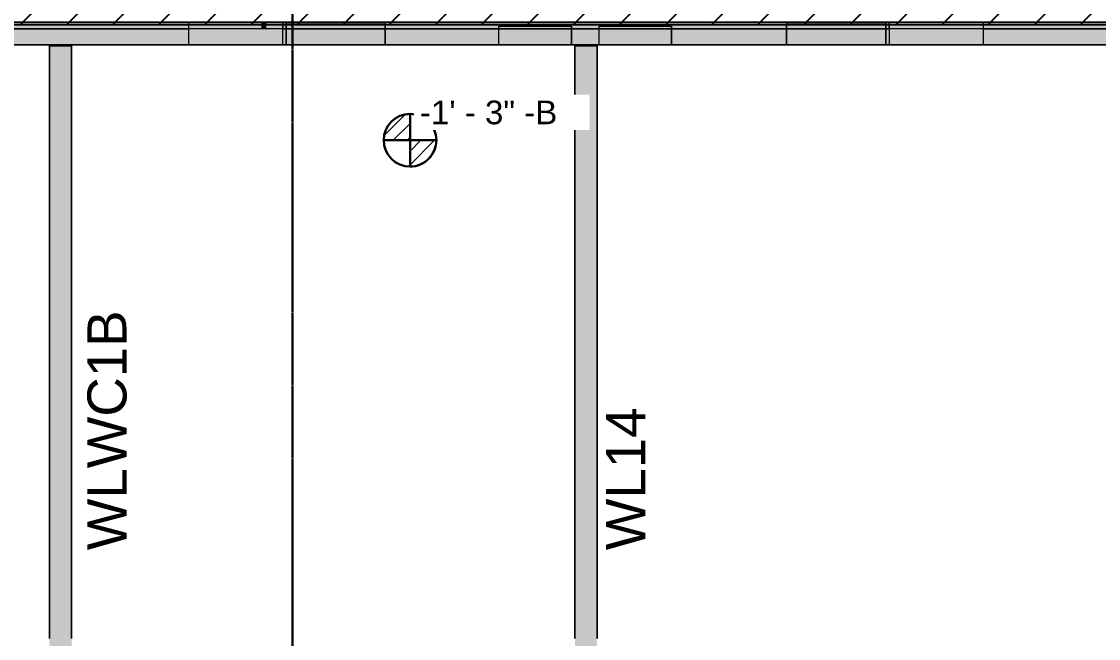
# Model space of a CAD drawing. Header units: inches. Extents: x -4126 to -1814, y 9773 to 12338.
# Drawn here: x -2931.3 to -2518.1, y 10586.1 to 10822.8 of the extents above; entities that cross this region are included whole.
import ezdxf

# ---------------------------------------------------------------- set-up
doc = ezdxf.new("R2010")
doc.units = ezdxf.units.IN
doc.header["$MEASUREMENT"] = 0
doc.linetypes.add('Grid Line 1_2_', pattern=[0.875, 0.5, -0.125, 0.125, -0.125])
for name, color, linetype, lineweight in [('A-WALL', 113, 'Continuous', 13), ('G-ANNO-DIMS', 111, 'Continuous', 9), ('I-WALL', 2, 'Continuous', 13), ('S-GRID', 1, 'Continuous', 9)]:
    doc.layers.add(name, color=color, linetype=linetype, lineweight=lineweight)
doc.layers.add('LOAD_HATCH', color=8, linetype='Continuous')
doc.layers.add('loads', color=1, linetype='Continuous')
doc.styles.add('Arial', font='Arial.ttf', dxfattribs={"height": 18})
doc.styles.add('Arial_2', font='arial.ttf', dxfattribs={"height": 9.070866})
pattern_1 = [(315, (28.981, 112.263), (0.027577164, 0.027577164), [])]

# ---------------------------------------------------------------- blocks, each defined once
blk = doc.blocks.new('CTR - 1st Phase - Shell_rvt-1-FRAMING PLAN - 1ST FLOOR')
at = {"layer": 'A-WALL', "lineweight": 5, "transparency": 33554585}
h = blk.add_hatch(color=13, dxfattribs=at)
h.paths.add_polyline_path([(-2096.82, 10813.86), (-2096.82, 10822.49), (-2138.72, 10822.49), (-2138.72, 10819.99), (-2099.32, 10819.99), (-2099.32, 10813.86)], flags=0)
h.paths.add_polyline_path([(-3396.64, 10819.99), (-3366.39, 10819.99), (-3366.39, 10822.49), (-3400.17, 10822.49), (-3400.17, 10819.99)], flags=0)
h.paths.add_polyline_path([(-3252.51, 10819.99), (-3245.12, 10819.99), (-3245.12, 10820.99), (-3217.25, 10820.99), (-3217.25, 10819.99), (-3175.34, 10819.99), (-3175.34, 10822.49), (-3252.51, 10822.49), (-3252.51, 10822.21)], flags=0)
h.paths.add_polyline_path([(-3290.54, 10819.99), (-3290.54, 10822.49), (-3290.91, 10822.49), (-3290.91, 10819.99)], flags=0)
h.paths.add_polyline_path([(-3330.26, 10819.99), (-3328.94, 10819.99), (-3328.94, 10822.49), (-3330.26, 10822.49), (-3330.26, 10822.36)], flags=0)
h.paths.add_polyline_path([(-2637.74, 10819.99), (-2637.74, 10822.49), (-2791.71, 10822.49), (-2791.71, 10819.99), (-2748.12, 10819.99), (-2748.12, 10820.99), (-2720.25, 10820.99), (-2720.25, 10819.99), (-2709.72, 10819.99), (-2709.72, 10820.99), (-2681.85, 10820.99), (-2681.85, 10819.99)], flags=0)
h.paths.add_polyline_path([(-2598.39, 10819.99), (-2598.39, 10822.49), (-2599.71, 10822.49), (-2599.71, 10819.99)], flags=0)
h.paths.add_polyline_path([(-2488.32, 10819.99), (-2445.74, 10819.99), (-2445.74, 10822.49), (-2488.32, 10822.49), (-2488.32, 10820.74)], flags=0)
h.paths.add_polyline_path([(-2562.26, 10819.99), (-2512.32, 10819.99), (-2512.32, 10822.49), (-2562.26, 10822.49), (-2562.26, 10820.88)], flags=0)
h.paths.add_polyline_path([(-2185.32, 10819.99), (-2185.32, 10822.49), (-2273.5, 10822.49), (-2273.5, 10819.99)], flags=0)
h.paths.add_polyline_path([(-2311.52, 10819.99), (-2311.52, 10822.49), (-2312.85, 10822.49), (-2312.85, 10819.99)], flags=0)
h.paths.add_polyline_path([(-2407.71, 10819.99), (-2407.34, 10819.99), (-2407.34, 10822.49), (-2407.71, 10822.49), (-2407.71, 10820.58)], flags=0)
h.paths.add_polyline_path([(-2369.31, 10819.99), (-2348.97, 10819.99), (-2348.97, 10822.49), (-2369.31, 10822.49), (-2369.31, 10820.51)], flags=0)
h.paths.add_polyline_path([(-2991.05, 10819.99), (-2983.34, 10819.99), (-2983.34, 10822.49), (-3061.46, 10822.49), (-3061.46, 10819.99), (-3018.92, 10819.99), (-3018.92, 10820.99), (-2991.05, 10820.99)], flags=0)
h.paths.add_polyline_path([(-2945.31, 10819.99), (-2867.19, 10819.99), (-2867.19, 10822.49), (-2945.31, 10822.49), (-2945.31, 10821.62)], flags=0)
h.paths.add_polyline_path([(-3136.94, 10819.99), (-3136.94, 10822.49), (-3137.31, 10822.49), (-3137.31, 10819.99)], flags=0)
h.paths.add_polyline_path([(-3098.91, 10819.99), (-3097.59, 10819.99), (-3097.59, 10822.49), (-3098.91, 10822.49), (-3098.91, 10821.91)], flags=0)
for points in [[(-2867.19, 10819.99), (-2839.32, 10819.99), (-2839.32, 10822.49), (-2867.19, 10822.49), (-2867.19, 10821.47)], [(-2838.54, 10819.99), (-2838.54, 10822.49), (-2839.32, 10822.49), (-2839.32, 10819.99)], [(-2837.32, 10819.99), (-2837.32, 10822.49), (-2838.54, 10822.49), (-2838.54, 10819.99)], [(-2831.06, 10819.99), (-2831.06, 10822.49), (-2837.32, 10822.49), (-2837.32, 10819.99)], [(-2829.74, 10813.86), (-2818.32, 10813.86), (-2818.32, 10822.49), (-2829.74, 10822.49), (-2829.74, 10813.9)], [(-2816.11, 10813.86), (-2816.11, 10822.49), (-2818.32, 10822.49), (-2818.32, 10813.86)], [(-2816.11, 10813.86), (-2815.32, 10813.86), (-2815.32, 10822.49), (-2816.11, 10822.49), (-2816.11, 10814.26)], [(-2815.32, 10813.86), (-2791.71, 10813.86), (-2791.71, 10822.49), (-2815.32, 10822.49), (-2815.32, 10814.28)], [(-2637.74, 10813.86), (-2599.71, 10813.86), (-2599.71, 10822.49), (-2637.74, 10822.49), (-2637.74, 10818.95)], [(-2598.39, 10819.99), (-2562.26, 10819.99), (-2562.26, 10822.49), (-2598.39, 10822.49), (-2598.39, 10820.95)], [(-2839.32, 10813.86), (-2839.32, 10819.99), (-2867.19, 10819.99), (-2867.19, 10813.86), (-2856.37, 10813.86)], [(-2837.32, 10813.86), (-2837.32, 10819.99), (-2839.32, 10819.99), (-2839.32, 10813.86), (-2838.54, 10813.86)], [(-2837.32, 10813.86), (-2831.06, 10813.86), (-2831.06, 10819.99), (-2837.32, 10819.99)], [(-2721.3, 10813.86), (-2720.25, 10813.86), (-2720.25, 10820.99), (-2748.12, 10820.99), (-2748.12, 10813.86)], [(-2709.72, 10813.86), (-2681.85, 10813.86), (-2681.85, 10820.99), (-2709.72, 10820.99), (-2709.72, 10817.06)], [(-2562.26, 10813.86), (-2562.26, 10819.99), (-2598.39, 10819.99), (-2598.39, 10813.86), (-2586.24, 10813.86)]]:
    blk.add_hatch(color=13, dxfattribs=at).paths.add_polyline_path(points, flags=0)
h = blk.add_hatch(color=13, dxfattribs=at)
h.paths.add_polyline_path([(-2831.06, 10819.99), (-2829.74, 10819.99), (-2829.74, 10822.49), (-2831.06, 10822.49), (-2831.06, 10821.4)], flags=0)
h.paths.add_polyline_path([(-2508.32, 10819.99), (-2490.32, 10819.99), (-2490.32, 10822.49), (-2508.32, 10822.49), (-2508.32, 10820.78)], flags=0)
h.paths.add_polyline_path([(-2183.32, 10819.99), (-2176.75, 10819.99), (-2176.75, 10822.49), (-2183.32, 10822.49), (-2183.32, 10820.15)], flags=0)
h = blk.add_hatch(color=13, dxfattribs=at)
h.paths.add_polyline_path([(-2105.45, 10813.86), (-2099.32, 10813.86), (-2099.32, 10819.99), (-2138.72, 10819.99), (-2138.72, 10813.86)], flags=0)
h.paths.add_polyline_path([(-2185.32, 10813.86), (-2185.32, 10819.99), (-2273.5, 10819.99), (-2273.5, 10813.86)], flags=0)
h.paths.add_polyline_path([(-2311.52, 10813.86), (-2311.52, 10819.99), (-2312.85, 10819.99), (-2312.85, 10813.86)], flags=0)
h.paths.add_polyline_path([(-2369.31, 10813.86), (-2348.97, 10813.86), (-2348.97, 10819.99), (-2369.31, 10819.99), (-2369.31, 10819.41)], flags=0)
h.paths.add_polyline_path([(-2512.32, 10813.86), (-2512.32, 10819.99), (-2562.26, 10819.99), (-2562.26, 10813.86), (-2517.37, 10813.86)], flags=0)
h.paths.add_polyline_path([(-2451.17, 10813.86), (-2445.74, 10813.86), (-2445.74, 10819.99), (-2488.32, 10819.99), (-2488.32, 10813.86)], flags=0)
h.paths.add_polyline_path([(-2407.34, 10813.86), (-2407.34, 10819.99), (-2407.71, 10819.99), (-2407.71, 10813.86)], flags=0)
h.paths.add_polyline_path([(-2710.47, 10813.86), (-2709.72, 10813.86), (-2709.72, 10819.99), (-2720.25, 10819.99), (-2720.25, 10813.86), (-2718.97, 10813.86)], flags=0)
h.paths.add_polyline_path([(-2598.39, 10813.86), (-2598.39, 10819.99), (-2599.71, 10819.95), (-2599.71, 10813.86)], flags=0)
h.paths.add_polyline_path([(-2637.74, 10813.86), (-2637.74, 10819.99), (-2681.85, 10819.99), (-2681.85, 10813.86)], flags=0)
h.paths.add_polyline_path([(-2748.12, 10813.86), (-2748.12, 10819.99), (-2791.71, 10819.99), (-2791.71, 10813.86)], flags=0)
h.paths.add_polyline_path([(-2991.05, 10813.86), (-2983.34, 10813.86), (-2983.34, 10819.99), (-2991.05, 10819.99), (-2991.05, 10816.08)], flags=0)
h.paths.add_polyline_path([(-2945.31, 10813.86), (-2867.19, 10813.86), (-2867.19, 10819.99), (-2945.31, 10819.99), (-2945.31, 10817.53)], flags=0)
h.paths.add_polyline_path([(-3328.94, 10813.86), (-3328.94, 10819.99), (-3330.26, 10819.99), (-3330.26, 10813.86)], flags=0)
h.paths.add_polyline_path([(-3137.31, 10813.86), (-3136.94, 10813.86), (-3136.94, 10819.99), (-3137.31, 10819.99), (-3137.31, 10814.91)], flags=0)
h.paths.add_polyline_path([(-3396.64, 10813.86), (-3366.39, 10813.86), (-3366.39, 10819.99), (-3400.17, 10819.99), (-3400.17, 10813.86)], flags=0)
h.paths.add_polyline_path([(-3290.91, 10813.86), (-3290.54, 10813.86), (-3290.54, 10819.99), (-3290.91, 10819.99), (-3290.91, 10818.95)], flags=0)
h.paths.add_polyline_path([(-3252.51, 10813.86), (-3245.12, 10813.86), (-3245.12, 10819.99), (-3252.51, 10819.99), (-3252.51, 10817.94)], flags=0)
h.paths.add_polyline_path([(-3217.25, 10813.86), (-3175.34, 10813.86), (-3175.34, 10819.99), (-3217.25, 10819.99), (-3217.25, 10817.01)], flags=0)
h.paths.add_polyline_path([(-3061.46, 10813.86), (-3018.92, 10813.86), (-3018.92, 10819.99), (-3061.46, 10819.99)], flags=0)
h.paths.add_polyline_path([(-3097.59, 10813.86), (-3097.59, 10819.99), (-3098.91, 10819.99), (-3098.91, 10813.86)], flags=0)
h = blk.add_hatch(color=13, dxfattribs=at)
h.paths.add_polyline_path([(-2183.32, 10813.86), (-2176.75, 10813.86), (-2176.75, 10819.99), (-2183.32, 10819.99), (-2183.32, 10816.16)], flags=0)
h.paths.add_polyline_path([(-2490.32, 10813.86), (-2490.32, 10819.99), (-2508.32, 10819.99), (-2508.32, 10813.86)], flags=0)
h.paths.add_polyline_path([(-2829.74, 10813.86), (-2829.74, 10819.99), (-2831.06, 10819.99), (-2831.06, 10813.86)], flags=0)
at = {"layer": 'A-WALL', "color": 9}
for p, q in [((-2839.32, 10822.49), (-3142.32, 10822.49)), ((-2837.32, 10822.49), (-2839.32, 10822.49)), ((-2818.32, 10822.49), (-2837.32, 10822.49)), ((-2815.32, 10822.49), (-2818.32, 10822.49)), ((-2512.32, 10822.49), (-2815.32, 10822.49)), ((-2839.32, 10819.99), (-3142.32, 10819.99)), ((-3061.46, 10819.99), (-2867.19, 10819.99)), ((-2839.32, 10819.99), (-2867.19, 10819.99)), ((-2867.19, 10819.99), (-2867.19, 10813.86)), ((-2837.32, 10819.99), (-2839.32, 10819.99)), ((-2838.54, 10819.99), (-2839.32, 10819.99)), ((-2837.32, 10819.99), (-2838.54, 10819.99)), ((-2818.32, 10819.99), (-2837.32, 10819.99)), ((-2831.06, 10819.99), (-2837.32, 10819.99)), ((-2831.06, 10819.99), (-2818.32, 10819.99)), ((-2831.06, 10813.86), (-2831.06, 10819.99)), ((-2815.32, 10819.99), (-2818.32, 10819.99)), ((-2818.32, 10819.99), (-2816.11, 10819.99)), ((-2816.11, 10819.99), (-2815.32, 10819.99)), ((-2512.32, 10819.99), (-2815.32, 10819.99)), ((-2815.32, 10819.99), (-2598.39, 10819.99)), ((-2598.39, 10819.99), (-2598.39, 10813.86)), ((-2562.26, 10819.99), (-2598.39, 10819.99)), ((-2562.26, 10819.99), (-2512.32, 10819.99)), ((-2562.26, 10813.86), (-2562.26, 10819.99)), ((-3061.46, 10813.86), (-2867.19, 10813.86)), ((-2867.19, 10813.86), (-2839.32, 10813.86)), ((-2839.32, 10813.86), (-2837.32, 10813.86)), ((-2837.32, 10813.86), (-2831.06, 10813.86)), ((-2831.06, 10813.86), (-2818.32, 10813.86)), ((-2818.32, 10813.86), (-2815.32, 10813.86)), ((-2815.32, 10813.86), (-2598.39, 10813.86)), ((-2598.39, 10813.86), (-2562.26, 10813.86)), ((-2562.26, 10813.86), (-2512.32, 10813.86))]:
    blk.add_line(p, q, dxfattribs=at)
at = {"layer": 'A-WALL', "color": 33}
for p, q in [((-2945.31, 10822.49), (-2867.19, 10822.49)), ((-2839.32, 10822.49), (-2867.19, 10822.49)), ((-2867.19, 10822.49), (-2839.32, 10822.49)), ((-2867.19, 10822.49), (-2867.19, 10819.99)), ((-2867.19, 10822.49), (-2867.19, 10813.86)), ((-2839.32, 10822.49), (-2838.54, 10822.49)), ((-2837.32, 10822.49), (-2838.54, 10822.49)), ((-2838.54, 10822.49), (-2837.32, 10822.49)), ((-2831.06, 10822.49), (-2837.32, 10822.49)), ((-2837.32, 10822.49), (-2831.06, 10822.49)), ((-2831.06, 10822.49), (-2829.74, 10822.49)), ((-2831.06, 10813.86), (-2831.06, 10822.49)), ((-2831.06, 10822.49), (-2831.06, 10819.99)), ((-2818.32, 10822.49), (-2829.74, 10822.49)), ((-2829.74, 10822.49), (-2818.32, 10822.49)), ((-2829.74, 10822.49), (-2829.74, 10813.9)), ((-2829.74, 10821.74), (-2829.74, 10822.49)), ((-2829.74, 10821.74), (-2818.32, 10821.74)), ((-2818.32, 10821.74), (-2829.74, 10821.74)), ((-2829.74, 10813.9), (-2829.74, 10821.74)), ((-2816.11, 10822.49), (-2818.32, 10822.49)), ((-2818.32, 10822.49), (-2816.11, 10822.49)), ((-2818.32, 10821.74), (-2816.11, 10821.74)), ((-2816.11, 10821.74), (-2818.32, 10821.74)), ((-2816.11, 10822.49), (-2815.32, 10822.49)), ((-2791.71, 10822.49), (-2815.32, 10822.49)), ((-2815.32, 10822.49), (-2791.71, 10822.49)), ((-2815.32, 10821.74), (-2791.71, 10821.74)), ((-2791.71, 10821.74), (-2815.32, 10821.74)), ((-2791.71, 10822.49), (-2637.74, 10822.49)), ((-2791.71, 10821.74), (-2791.71, 10822.49)), ((-2791.71, 10813.86), (-2791.71, 10822.49)), ((-2791.71, 10821.74), (-2791.71, 10813.86)), ((-2599.71, 10822.49), (-2637.74, 10822.49)), ((-2637.74, 10822.49), (-2599.71, 10822.49)), ((-2637.74, 10822.49), (-2637.74, 10821.74)), ((-2637.74, 10822.49), (-2637.74, 10813.86)), ((-2637.74, 10821.74), (-2599.71, 10821.74)), ((-2599.71, 10821.74), (-2637.74, 10821.74)), ((-2637.74, 10813.86), (-2637.74, 10821.74)), ((-2599.71, 10822.49), (-2598.39, 10822.49)), ((-2599.71, 10819.99), (-2599.71, 10822.49)), ((-2599.71, 10822.49), (-2599.71, 10821.74)), ((-2599.71, 10821.74), (-2599.71, 10819.99)), ((-2598.39, 10822.49), (-2562.26, 10822.49)), ((-2562.26, 10822.49), (-2598.39, 10822.49)), ((-2598.39, 10822.49), (-2598.39, 10813.86)), ((-2598.39, 10819.99), (-2598.39, 10822.49)), ((-2562.26, 10822.49), (-2512.32, 10822.49)), ((-2562.26, 10819.99), (-2562.26, 10822.49)), ((-2562.26, 10813.86), (-2562.26, 10822.49)), ((-2720.25, 10820.99), (-2748.12, 10820.99)), ((-2748.12, 10820.99), (-2720.25, 10820.99)), ((-2748.12, 10813.86), (-2748.12, 10820.99)), ((-2748.12, 10813.86), (-2748.12, 10820.99)), ((-2720.25, 10820.99), (-2720.25, 10813.86)), ((-2720.25, 10813.86), (-2720.25, 10820.99)), ((-2681.85, 10820.99), (-2709.72, 10820.99)), ((-2709.72, 10820.99), (-2681.85, 10820.99)), ((-2709.72, 10813.86), (-2709.72, 10820.99)), ((-2709.72, 10813.86), (-2709.72, 10820.99)), ((-2681.85, 10820.99), (-2681.85, 10813.86)), ((-2681.85, 10813.86), (-2681.85, 10820.99)), ((-2599.71, 10813.86), (-2599.71, 10819.95)), ((-2599.71, 10819.95), (-2599.71, 10813.86)), ((-2839.32, 10813.86), (-2945.31, 10813.86)), ((-2837.32, 10813.86), (-2839.32, 10813.86)), ((-2829.74, 10813.86), (-2837.32, 10813.86)), ((-2829.74, 10813.86), (-2818.32, 10813.86)), ((-2818.32, 10813.86), (-2829.74, 10813.86)), ((-2818.32, 10813.86), (-2816.11, 10813.86)), ((-2816.11, 10813.86), (-2818.32, 10813.86)), ((-2815.32, 10813.86), (-2816.11, 10813.86)), ((-2815.32, 10813.86), (-2791.71, 10813.86)), ((-2791.71, 10813.86), (-2815.32, 10813.86)), ((-2748.12, 10813.86), (-2791.71, 10813.86)), ((-2720.25, 10813.86), (-2748.12, 10813.86)), ((-2748.12, 10813.86), (-2720.25, 10813.86)), ((-2709.72, 10813.86), (-2720.25, 10813.86)), ((-2681.85, 10813.86), (-2709.72, 10813.86)), ((-2709.72, 10813.86), (-2681.85, 10813.86)), ((-2637.74, 10813.86), (-2681.85, 10813.86)), ((-2637.74, 10813.86), (-2599.71, 10813.86)), ((-2599.71, 10813.86), (-2637.74, 10813.86)), ((-2512.32, 10813.86), (-2599.71, 10813.86))]:
    blk.add_line(p, q, dxfattribs=at)
at = {"layer": 'A-WALL', "color": 23}
for p, q in [((-2867.19, 10822.49), (-2839.32, 10822.49)), ((-2838.54, 10822.49), (-2837.32, 10822.49)), ((-2837.32, 10822.49), (-2831.06, 10822.49)), ((-2829.74, 10822.49), (-2818.32, 10822.49)), ((-2818.32, 10822.49), (-2816.11, 10822.49)), ((-2815.32, 10822.49), (-2791.71, 10822.49)), ((-2637.74, 10822.49), (-2599.71, 10822.49)), ((-2598.39, 10822.49), (-2562.26, 10822.49)), ((-2818.32, 10813.86), (-2829.74, 10813.86)), ((-2816.11, 10813.86), (-2818.32, 10813.86)), ((-2791.71, 10813.86), (-2815.32, 10813.86)), ((-2720.25, 10813.86), (-2748.12, 10813.86)), ((-2681.85, 10813.86), (-2709.72, 10813.86)), ((-2599.71, 10813.86), (-2637.74, 10813.86))]:
    blk.add_line(p, q, dxfattribs=at)
at = {"layer": 'A-WALL', "color": 253}
for p, q in [((-2838.54, 10822.49), (-2839.32, 10822.49)), ((-2839.32, 10822.49), (-2838.54, 10822.49)), ((-2815.32, 10822.49), (-2816.11, 10822.49)), ((-2816.11, 10822.49), (-2815.32, 10822.49)), ((-2816.11, 10821.74), (-2815.32, 10821.74)), ((-2815.32, 10821.74), (-2816.11, 10821.74)), ((-2816.11, 10813.86), (-2815.32, 10813.86)), ((-2815.32, 10813.86), (-2816.11, 10813.86))]:
    blk.add_line(p, q, dxfattribs=at)
blk = doc.blocks.new('CTR - 1st Phase - Common Walls_rvt-1-FRAMING PLAN - 1ST FLOOR')
at = {"layer": 'I-WALL', "lineweight": 5, "transparency": 33554585}
h = blk.add_hatch(color=8, dxfattribs=at)
h.paths.add_polyline_path([(-2912.07, 10450.41), (-2912.07, 10489.14), (-2920.57, 10489.14), (-2920.57, 10450.41)], flags=0)
h.paths.add_polyline_path([(-2920.57, 10489.53), (-2912.07, 10489.53), (-2912.07, 10489.96), (-2920.57, 10489.96)], flags=0)
h.paths.add_polyline_path([(-2912.07, 10490.8), (-2912.07, 10491.23), (-2920.57, 10491.23), (-2920.57, 10490.8), (-2919.79, 10490.8)], flags=0)
h.paths.add_polyline_path([(-2919.77, 10491.62), (-2912.07, 10491.62), (-2912.07, 10537.02), (-2920.57, 10537.02), (-2920.57, 10491.62)], flags=0)
h.paths.add_polyline_path([(-2912.07, 10537.41), (-2912.07, 10537.84), (-2920.57, 10537.84), (-2920.57, 10537.41), (-2918.68, 10537.41)], flags=0)
h.paths.add_polyline_path([(-2918.65, 10538.68), (-2912.07, 10538.68), (-2912.07, 10539.11), (-2920.57, 10539.11), (-2920.57, 10538.68)], flags=0)
h.paths.add_polyline_path([(-2912.07, 10539.5), (-2912.07, 10584.9), (-2920.57, 10584.9), (-2920.57, 10539.5), (-2918.63, 10539.5)], flags=0)
h.paths.add_polyline_path([(-2917.53, 10585.3), (-2912.07, 10585.3), (-2912.07, 10585.73), (-2920.57, 10585.73), (-2920.57, 10585.3)], flags=0)
h.paths.add_polyline_path([(-2912.07, 10586.56), (-2912.07, 10586.99), (-2920.57, 10586.99), (-2920.57, 10586.56), (-2917.5, 10586.56)], flags=0)
h.paths.add_polyline_path([(-2912.07, 10587.38), (-2912.07, 10632.78), (-2920.57, 10632.78), (-2920.57, 10587.38), (-2917.48, 10587.38)], flags=0)
h.paths.add_polyline_path([(-2920.57, 10633.18), (-2912.07, 10633.18), (-2912.07, 10633.61), (-2920.57, 10633.61)], flags=0)
h.paths.add_polyline_path([(-2920.57, 10634.44), (-2912.07, 10634.44), (-2912.07, 10634.87), (-2920.57, 10634.87)], flags=0)
h.paths.add_polyline_path([(-2920.57, 10635.26), (-2912.07, 10635.26), (-2912.07, 10680.67), (-2920.57, 10680.67)], flags=0)
h.paths.add_polyline_path([(-2912.07, 10681.06), (-2912.07, 10681.49), (-2920.57, 10681.49), (-2920.57, 10681.06), (-2915.24, 10681.06)], flags=0)
h.paths.add_polyline_path([(-2912.07, 10682.32), (-2912.07, 10682.75), (-2920.57, 10682.75), (-2920.57, 10682.32), (-2915.21, 10682.32)], flags=0)
h.paths.add_polyline_path([(-2912.07, 10683.15), (-2912.07, 10728.55), (-2920.57, 10728.55), (-2920.57, 10683.15), (-2915.19, 10683.15)], flags=0)
h.paths.add_polyline_path([(-2920.57, 10728.94), (-2912.07, 10728.94), (-2912.07, 10729.37), (-2920.57, 10729.37)], flags=0)
h.paths.add_polyline_path([(-2914.07, 10730.2), (-2912.07, 10730.2), (-2912.07, 10730.63), (-2920.57, 10730.63), (-2920.57, 10730.2)], flags=0)
h.paths.add_polyline_path([(-2912.07, 10731.03), (-2912.07, 10776.43), (-2920.57, 10776.43), (-2920.57, 10731.03), (-2914.05, 10731.03)], flags=0)
h.paths.add_polyline_path([(-2912.95, 10776.82), (-2912.07, 10776.82), (-2912.07, 10777.25), (-2920.57, 10777.25), (-2920.57, 10776.82)], flags=0)
h.paths.add_polyline_path([(-2920.57, 10778.09), (-2912.07, 10778.09), (-2912.07, 10778.52), (-2920.57, 10778.52)], flags=0)
h.paths.add_polyline_path([(-2912.9, 10778.91), (-2912.07, 10778.91), (-2912.07, 10813.49), (-2920.57, 10813.49), (-2920.57, 10778.91)], flags=0)
h = blk.add_hatch(color=8, dxfattribs=at)
h.paths.add_polyline_path([(-2710.72, 10476.16), (-2710.47, 10476.16), (-2710.47, 10489.14), (-2718.97, 10489.14), (-2718.97, 10476.16), (-2718.72, 10476.16)], flags=0)
h.paths.add_polyline_path([(-2710.72, 10489.53), (-2710.47, 10489.53), (-2710.47, 10489.96), (-2718.97, 10489.96), (-2718.97, 10489.53), (-2718.72, 10489.53)], flags=0)
h.paths.add_polyline_path([(-2718.97, 10490.8), (-2710.47, 10490.8), (-2710.47, 10491.23), (-2718.97, 10491.23)], flags=0)
h.paths.add_polyline_path([(-2710.47, 10491.62), (-2710.47, 10537.02), (-2718.97, 10537.02), (-2718.97, 10491.62)], flags=0)
h.paths.add_polyline_path([(-2718.97, 10537.41), (-2710.47, 10537.41), (-2710.47, 10537.84), (-2718.97, 10537.84)], flags=0)
h.paths.add_polyline_path([(-2710.47, 10538.68), (-2710.47, 10539.11), (-2718.97, 10539.11), (-2718.97, 10538.68)], flags=0)
h.paths.add_polyline_path([(-2718.97, 10539.5), (-2710.47, 10539.5), (-2710.47, 10584.9), (-2718.97, 10584.9), (-2718.97, 10567.32)], flags=0)
h.paths.add_polyline_path([(-2710.47, 10585.3), (-2710.47, 10585.73), (-2718.97, 10585.73), (-2718.97, 10585.3)], flags=0)
h.paths.add_polyline_path([(-2718.97, 10586.56), (-2710.47, 10586.56), (-2710.47, 10586.99), (-2718.97, 10586.99)], flags=0)
h.paths.add_polyline_path([(-2710.47, 10587.38), (-2710.47, 10632.78), (-2718.97, 10632.78), (-2718.97, 10587.38)], flags=0)
h.paths.add_polyline_path([(-2710.47, 10633.18), (-2710.47, 10633.61), (-2718.97, 10633.61), (-2718.97, 10633.18)], flags=0)
h.paths.add_polyline_path([(-2718.97, 10634.44), (-2710.47, 10634.44), (-2710.47, 10634.87), (-2718.97, 10634.87)], flags=0)
h.paths.add_polyline_path([(-2710.47, 10635.26), (-2710.47, 10680.67), (-2718.97, 10680.67), (-2718.97, 10635.26)], flags=0)
h.paths.add_polyline_path([(-2718.97, 10681.06), (-2710.47, 10681.06), (-2710.47, 10681.49), (-2718.97, 10681.49)], flags=0)
h.paths.add_polyline_path([(-2710.47, 10682.32), (-2710.47, 10682.75), (-2718.97, 10682.75), (-2718.97, 10682.32)], flags=0)
h.paths.add_polyline_path([(-2718.97, 10683.15), (-2710.47, 10683.15), (-2710.47, 10728.55), (-2718.97, 10728.55)], flags=0)
h.paths.add_polyline_path([(-2710.47, 10728.94), (-2710.47, 10729.37), (-2718.97, 10729.37), (-2718.97, 10728.94)], flags=0)
h.paths.add_polyline_path([(-2718.97, 10730.2), (-2710.47, 10730.2), (-2710.47, 10730.63), (-2718.97, 10730.63)], flags=0)
h.paths.add_polyline_path([(-2710.47, 10731.03), (-2710.47, 10776.43), (-2718.97, 10776.43), (-2718.97, 10731.03)], flags=0)
h.paths.add_polyline_path([(-2718.97, 10776.82), (-2710.47, 10776.82), (-2710.47, 10777.25), (-2718.97, 10777.25)], flags=0)
h.paths.add_polyline_path([(-2710.47, 10778.09), (-2710.47, 10778.52), (-2718.97, 10778.52), (-2718.97, 10778.09)], flags=0)
h.paths.add_polyline_path([(-2710.47, 10778.91), (-2710.47, 10813.49), (-2718.97, 10813.49), (-2718.97, 10778.91)], flags=0)
h = blk.add_hatch(color=8, dxfattribs=at)
h.paths.add_polyline_path([(-2912.07, 10489.14), (-2912.07, 10489.53), (-2920.57, 10489.53), (-2920.57, 10489.14), (-2919.83, 10489.14)], flags=0)
h.paths.add_polyline_path([(-2912.07, 10491.23), (-2912.07, 10491.62), (-2920.57, 10491.62), (-2920.57, 10491.23), (-2919.78, 10491.23)], flags=0)
h.paths.add_polyline_path([(-2920.57, 10537.02), (-2912.07, 10537.02), (-2912.07, 10537.41), (-2920.57, 10537.41)], flags=0)
h.paths.add_polyline_path([(-2920.57, 10539.11), (-2912.07, 10539.11), (-2912.07, 10539.5), (-2920.57, 10539.5)], flags=0)
h.paths.add_polyline_path([(-2917.54, 10584.9), (-2912.07, 10584.9), (-2912.07, 10585.3), (-2920.57, 10585.3), (-2920.57, 10584.9)], flags=0)
h.paths.add_polyline_path([(-2917.49, 10586.99), (-2912.07, 10586.99), (-2912.07, 10587.38), (-2920.57, 10587.38), (-2920.57, 10586.99)], flags=0)
h.paths.add_polyline_path([(-2912.07, 10632.78), (-2912.07, 10633.18), (-2920.57, 10633.18), (-2920.57, 10632.78), (-2916.4, 10632.78)], flags=0)
h.paths.add_polyline_path([(-2912.07, 10634.87), (-2912.07, 10635.26), (-2920.57, 10635.26), (-2920.57, 10634.87), (-2916.35, 10634.87)], flags=0)
h.paths.add_polyline_path([(-2912.07, 10680.67), (-2912.07, 10681.06), (-2920.57, 10681.06), (-2920.57, 10680.67), (-2915.25, 10680.67)], flags=0)
h.paths.add_polyline_path([(-2912.07, 10682.75), (-2912.07, 10683.15), (-2920.57, 10683.15), (-2920.57, 10682.75), (-2915.2, 10682.75)], flags=0)
h.paths.add_polyline_path([(-2912.07, 10728.55), (-2912.07, 10728.94), (-2920.57, 10728.94), (-2920.57, 10728.55), (-2914.11, 10728.55)], flags=0)
h.paths.add_polyline_path([(-2914.06, 10730.63), (-2912.07, 10730.63), (-2912.07, 10731.03), (-2920.57, 10731.03), (-2920.57, 10730.63)], flags=0)
h.paths.add_polyline_path([(-2912.96, 10776.43), (-2912.07, 10776.43), (-2912.07, 10776.82), (-2920.57, 10776.82), (-2920.57, 10776.43)], flags=0)
h.paths.add_polyline_path([(-2920.57, 10778.52), (-2912.07, 10778.52), (-2912.07, 10778.91), (-2920.57, 10778.91)], flags=0)
h = blk.add_hatch(color=8, dxfattribs=at)
h.paths.add_polyline_path([(-2912.07, 10489.96), (-2912.07, 10490.8), (-2920.57, 10490.8), (-2920.57, 10489.96), (-2919.81, 10489.96)], flags=0)
h.paths.add_polyline_path([(-2912.07, 10537.84), (-2912.07, 10538.68), (-2920.57, 10538.68), (-2920.57, 10537.84), (-2918.67, 10537.84)], flags=0)
h.paths.add_polyline_path([(-2920.57, 10585.73), (-2912.07, 10585.73), (-2912.07, 10586.56), (-2920.57, 10586.56), (-2920.57, 10586.1)], flags=0)
h.paths.add_polyline_path([(-2916.38, 10633.61), (-2912.07, 10633.61), (-2912.07, 10634.44), (-2920.57, 10634.44), (-2920.57, 10633.61)], flags=0)
h.paths.add_polyline_path([(-2920.57, 10681.49), (-2912.07, 10681.49), (-2912.07, 10682.32), (-2920.57, 10682.32), (-2920.57, 10681.87)], flags=0)
h.paths.add_polyline_path([(-2914.09, 10729.37), (-2912.07, 10729.37), (-2912.07, 10730.2), (-2920.57, 10730.2), (-2920.57, 10729.37)], flags=0)
h.paths.add_polyline_path([(-2920.57, 10777.25), (-2912.07, 10777.25), (-2912.07, 10778.09), (-2920.57, 10778.09), (-2920.57, 10777.63)], flags=0)
h = blk.add_hatch(color=8, dxfattribs=at)
h.paths.add_polyline_path([(-2710.72, 10489.14), (-2710.47, 10489.14), (-2710.47, 10489.53), (-2718.97, 10489.53), (-2718.97, 10489.14), (-2718.72, 10489.14)], flags=0)
h.paths.add_polyline_path([(-2710.47, 10491.23), (-2710.47, 10491.62), (-2718.97, 10491.62), (-2718.97, 10491.23)], flags=0)
h.paths.add_polyline_path([(-2718.97, 10537.02), (-2710.47, 10537.02), (-2710.47, 10537.41), (-2718.97, 10537.41)], flags=0)
h.paths.add_polyline_path([(-2718.97, 10539.11), (-2710.47, 10539.11), (-2710.47, 10539.5), (-2718.97, 10539.5)], flags=0)
h.paths.add_polyline_path([(-2710.47, 10584.9), (-2710.47, 10585.3), (-2718.97, 10585.3), (-2718.97, 10584.9)], flags=0)
h.paths.add_polyline_path([(-2718.97, 10586.99), (-2710.47, 10586.99), (-2710.47, 10587.38), (-2718.97, 10587.38)], flags=0)
h.paths.add_polyline_path([(-2710.47, 10632.78), (-2710.47, 10633.18), (-2718.97, 10633.18), (-2718.97, 10632.78)], flags=0)
h.paths.add_polyline_path([(-2718.97, 10634.87), (-2710.47, 10634.87), (-2710.47, 10635.26), (-2718.97, 10635.26)], flags=0)
h.paths.add_polyline_path([(-2718.97, 10680.67), (-2710.47, 10680.67), (-2710.47, 10681.06), (-2718.97, 10681.06)], flags=0)
h.paths.add_polyline_path([(-2710.47, 10682.75), (-2710.47, 10683.15), (-2718.97, 10683.15), (-2718.97, 10682.75)], flags=0)
h.paths.add_polyline_path([(-2718.97, 10728.55), (-2710.47, 10728.55), (-2710.47, 10728.94), (-2718.97, 10728.94)], flags=0)
h.paths.add_polyline_path([(-2710.47, 10730.63), (-2710.47, 10731.03), (-2718.97, 10731.03), (-2718.97, 10730.63)], flags=0)
h.paths.add_polyline_path([(-2710.47, 10776.43), (-2710.47, 10776.82), (-2718.97, 10776.82), (-2718.97, 10776.43)], flags=0)
h.paths.add_polyline_path([(-2710.47, 10778.52), (-2710.47, 10778.91), (-2718.97, 10778.91), (-2718.97, 10778.52)], flags=0)
h = blk.add_hatch(color=8, dxfattribs=at)
h.paths.add_polyline_path([(-2718.97, 10489.96), (-2710.47, 10489.96), (-2710.47, 10490.8), (-2718.97, 10490.8), (-2718.97, 10490.34)], flags=0)
h.paths.add_polyline_path([(-2710.47, 10537.84), (-2710.47, 10538.68), (-2718.97, 10538.68), (-2718.97, 10537.84)], flags=0)
h.paths.add_polyline_path([(-2718.97, 10585.73), (-2710.47, 10585.73), (-2710.47, 10586.56), (-2718.97, 10586.56), (-2718.97, 10586.1)], flags=0)
h.paths.add_polyline_path([(-2710.47, 10633.61), (-2710.47, 10634.44), (-2718.97, 10634.44), (-2718.97, 10633.61)], flags=0)
h.paths.add_polyline_path([(-2718.97, 10681.49), (-2710.47, 10681.49), (-2710.47, 10682.32), (-2718.97, 10682.32), (-2718.97, 10681.87)], flags=0)
h.paths.add_polyline_path([(-2710.47, 10729.37), (-2710.47, 10730.2), (-2718.97, 10730.2), (-2718.97, 10729.37)], flags=0)
h.paths.add_polyline_path([(-2718.97, 10777.25), (-2710.47, 10777.25), (-2710.47, 10778.09), (-2718.97, 10778.09), (-2718.97, 10777.63)], flags=0)
at = {"layer": 'I-WALL', "color": 253}
for p, q in [((-2920.57, 10778.91), (-2920.57, 10813.49)), ((-2920.57, 10813.49), (-2912.07, 10813.49)), ((-2912.07, 10813.49), (-2912.07, 10778.91)), ((-2718.97, 10778.91), (-2718.97, 10813.49)), ((-2718.97, 10813.49), (-2710.47, 10813.49)), ((-2710.47, 10813.49), (-2710.47, 10778.91)), ((-2920.57, 10778.52), (-2920.57, 10778.91)), ((-2920.57, 10778.09), (-2920.57, 10778.52)), ((-2920.57, 10777.71), (-2920.57, 10778.09)), ((-2920.57, 10777.25), (-2920.57, 10777.63)), ((-2920.57, 10776.82), (-2920.57, 10777.25)), ((-2920.57, 10776.43), (-2920.57, 10776.82)), ((-2920.57, 10731.03), (-2920.57, 10776.43)), ((-2912.07, 10778.91), (-2912.07, 10778.52)), ((-2912.07, 10778.52), (-2912.07, 10778.09)), ((-2912.07, 10778.09), (-2912.07, 10777.71)), ((-2912.07, 10777.63), (-2912.07, 10777.25)), ((-2912.07, 10777.25), (-2912.07, 10776.82)), ((-2912.07, 10776.82), (-2912.07, 10776.43)), ((-2912.07, 10776.43), (-2912.07, 10731.03)), ((-2718.97, 10778.52), (-2718.97, 10778.91)), ((-2718.97, 10778.09), (-2718.97, 10778.52)), ((-2718.97, 10777.71), (-2718.97, 10778.09)), ((-2718.97, 10777.25), (-2718.97, 10777.63)), ((-2718.97, 10776.82), (-2718.97, 10777.25)), ((-2718.97, 10776.43), (-2718.97, 10776.82)), ((-2718.97, 10731.03), (-2718.97, 10776.43)), ((-2710.47, 10778.91), (-2710.47, 10778.52)), ((-2710.47, 10778.52), (-2710.47, 10778.09)), ((-2710.47, 10778.09), (-2710.47, 10777.71)), ((-2710.47, 10777.63), (-2710.47, 10777.25)), ((-2710.47, 10777.25), (-2710.47, 10776.82)), ((-2710.47, 10776.82), (-2710.47, 10776.43)), ((-2710.47, 10776.43), (-2710.47, 10731.03)), ((-2920.57, 10730.63), (-2920.57, 10731.03)), ((-2920.57, 10730.2), (-2920.57, 10730.63)), ((-2920.57, 10729.83), (-2920.57, 10730.2)), ((-2912.07, 10731.03), (-2912.07, 10730.63)), ((-2912.07, 10730.63), (-2912.07, 10730.2)), ((-2912.07, 10730.2), (-2912.07, 10729.83)), ((-2718.97, 10730.63), (-2718.97, 10731.03)), ((-2718.97, 10730.2), (-2718.97, 10730.63)), ((-2718.97, 10729.83), (-2718.97, 10730.2)), ((-2710.47, 10731.03), (-2710.47, 10730.63)), ((-2710.47, 10730.63), (-2710.47, 10730.2)), ((-2710.47, 10730.2), (-2710.47, 10729.83)), ((-2920.57, 10729.37), (-2920.57, 10729.75)), ((-2920.57, 10728.94), (-2920.57, 10729.37)), ((-2920.57, 10728.55), (-2920.57, 10728.94)), ((-2920.57, 10683.15), (-2920.57, 10728.55)), ((-2912.07, 10729.75), (-2912.07, 10729.37)), ((-2912.07, 10729.37), (-2912.07, 10728.94)), ((-2912.07, 10728.94), (-2912.07, 10728.55)), ((-2912.07, 10728.55), (-2912.07, 10683.15)), ((-2718.97, 10729.37), (-2718.97, 10729.75)), ((-2718.97, 10728.94), (-2718.97, 10729.37)), ((-2718.97, 10728.55), (-2718.97, 10728.94)), ((-2718.97, 10683.15), (-2718.97, 10728.55)), ((-2710.47, 10729.75), (-2710.47, 10729.37)), ((-2710.47, 10729.37), (-2710.47, 10728.94)), ((-2710.47, 10728.94), (-2710.47, 10728.55)), ((-2710.47, 10728.55), (-2710.47, 10683.15)), ((-2920.57, 10682.75), (-2920.57, 10683.15)), ((-2920.57, 10682.32), (-2920.57, 10682.75)), ((-2920.57, 10681.95), (-2920.57, 10682.32)), ((-2920.57, 10681.49), (-2920.57, 10681.87)), ((-2920.57, 10681.06), (-2920.57, 10681.49)), ((-2920.57, 10680.67), (-2920.57, 10681.06)), ((-2920.57, 10635.26), (-2920.57, 10680.67)), ((-2912.07, 10683.15), (-2912.07, 10682.75)), ((-2912.07, 10682.75), (-2912.07, 10682.32)), ((-2912.07, 10682.32), (-2912.07, 10681.95)), ((-2912.07, 10681.87), (-2912.07, 10681.49)), ((-2912.07, 10681.49), (-2912.07, 10681.06)), ((-2912.07, 10681.06), (-2912.07, 10680.67)), ((-2912.07, 10680.67), (-2912.07, 10635.26)), ((-2718.97, 10682.75), (-2718.97, 10683.15)), ((-2718.97, 10682.32), (-2718.97, 10682.75)), ((-2718.97, 10681.95), (-2718.97, 10682.32)), ((-2718.97, 10681.49), (-2718.97, 10681.87)), ((-2718.97, 10681.06), (-2718.97, 10681.49)), ((-2718.97, 10680.67), (-2718.97, 10681.06)), ((-2718.97, 10635.26), (-2718.97, 10680.67)), ((-2710.47, 10683.15), (-2710.47, 10682.75)), ((-2710.47, 10682.75), (-2710.47, 10682.32)), ((-2710.47, 10682.32), (-2710.47, 10681.95)), ((-2710.47, 10681.87), (-2710.47, 10681.49)), ((-2710.47, 10681.49), (-2710.47, 10681.06)), ((-2710.47, 10681.06), (-2710.47, 10680.67)), ((-2710.47, 10680.67), (-2710.47, 10635.26)), ((-2920.57, 10634.87), (-2920.57, 10635.26)), ((-2912.07, 10635.26), (-2912.07, 10634.87)), ((-2718.97, 10634.87), (-2718.97, 10635.26)), ((-2710.47, 10635.26), (-2710.47, 10634.87)), ((-2920.57, 10634.44), (-2920.57, 10634.87)), ((-2920.57, 10634.07), (-2920.57, 10634.44)), ((-2920.57, 10633.61), (-2920.57, 10633.98)), ((-2920.57, 10633.18), (-2920.57, 10633.61)), ((-2920.57, 10632.78), (-2920.57, 10633.18)), ((-2920.57, 10587.38), (-2920.57, 10632.78)), ((-2912.07, 10634.87), (-2912.07, 10634.44)), ((-2912.07, 10634.44), (-2912.07, 10634.07)), ((-2912.07, 10633.98), (-2912.07, 10633.61)), ((-2912.07, 10633.61), (-2912.07, 10633.18)), ((-2912.07, 10633.18), (-2912.07, 10632.78)), ((-2912.07, 10632.78), (-2912.07, 10587.38)), ((-2718.97, 10634.44), (-2718.97, 10634.87)), ((-2718.97, 10634.07), (-2718.97, 10634.44)), ((-2718.97, 10633.61), (-2718.97, 10633.98)), ((-2718.97, 10633.18), (-2718.97, 10633.61)), ((-2718.97, 10632.78), (-2718.97, 10633.18)), ((-2718.97, 10587.38), (-2718.97, 10632.78)), ((-2710.47, 10634.87), (-2710.47, 10634.44)), ((-2710.47, 10634.44), (-2710.47, 10634.07)), ((-2710.47, 10633.98), (-2710.47, 10633.61)), ((-2710.47, 10633.61), (-2710.47, 10633.18)), ((-2710.47, 10633.18), (-2710.47, 10632.78)), ((-2710.47, 10632.78), (-2710.47, 10587.38)), ((-2920.57, 10586.99), (-2920.57, 10587.38)), ((-2920.57, 10586.56), (-2920.57, 10586.99)), ((-2920.57, 10586.18), (-2920.57, 10586.56)), ((-2912.07, 10587.38), (-2912.07, 10586.99)), ((-2912.07, 10586.99), (-2912.07, 10586.56)), ((-2912.07, 10586.56), (-2912.07, 10586.18)), ((-2718.97, 10586.99), (-2718.97, 10587.38)), ((-2718.97, 10586.56), (-2718.97, 10586.99)), ((-2718.97, 10586.18), (-2718.97, 10586.56)), ((-2710.47, 10587.38), (-2710.47, 10586.99)), ((-2710.47, 10586.99), (-2710.47, 10586.56)), ((-2710.47, 10586.56), (-2710.47, 10586.18))]:
    blk.add_line(p, q, dxfattribs=at)
at = {"layer": 'I-WALL', "color": 9}
for p, q in [((-2920.57, 10813.49), (-2920.57, 10778.91)), ((-2920.57, 10813.49), (-2912.07, 10813.49)), ((-2912.07, 10778.91), (-2912.07, 10813.49)), ((-2718.97, 10813.49), (-2718.97, 10778.91)), ((-2718.97, 10813.49), (-2710.47, 10813.49)), ((-2710.47, 10778.91), (-2710.47, 10813.49)), ((-2920.57, 10778.91), (-2920.57, 10778.52)), ((-2920.57, 10778.52), (-2920.57, 10777.71)), ((-2920.57, 10777.63), (-2920.57, 10776.82)), ((-2920.57, 10776.82), (-2920.57, 10776.43)), ((-2920.57, 10776.43), (-2920.57, 10731.03)), ((-2912.07, 10778.52), (-2912.07, 10778.91)), ((-2912.07, 10777.71), (-2912.07, 10778.52)), ((-2912.07, 10776.82), (-2912.07, 10777.63)), ((-2912.07, 10776.43), (-2912.07, 10776.82)), ((-2912.07, 10731.03), (-2912.07, 10776.43)), ((-2718.97, 10778.91), (-2718.97, 10778.52)), ((-2718.97, 10778.52), (-2718.97, 10777.71)), ((-2718.97, 10777.63), (-2718.97, 10776.82)), ((-2718.97, 10776.82), (-2718.97, 10776.43)), ((-2718.97, 10776.43), (-2718.97, 10731.03)), ((-2710.47, 10778.52), (-2710.47, 10778.91)), ((-2710.47, 10777.71), (-2710.47, 10778.52)), ((-2710.47, 10776.82), (-2710.47, 10777.63)), ((-2710.47, 10776.43), (-2710.47, 10776.82)), ((-2710.47, 10731.03), (-2710.47, 10776.43)), ((-2920.57, 10731.03), (-2920.57, 10730.63)), ((-2920.57, 10730.63), (-2920.57, 10729.83)), ((-2912.07, 10730.63), (-2912.07, 10731.03)), ((-2912.07, 10729.83), (-2912.07, 10730.63)), ((-2718.97, 10731.03), (-2718.97, 10730.63)), ((-2718.97, 10730.63), (-2718.97, 10729.83)), ((-2710.47, 10730.63), (-2710.47, 10731.03)), ((-2710.47, 10729.83), (-2710.47, 10730.63)), ((-2920.57, 10729.75), (-2920.57, 10728.94)), ((-2920.57, 10728.94), (-2920.57, 10728.55)), ((-2920.57, 10728.55), (-2920.57, 10683.15)), ((-2912.07, 10728.94), (-2912.07, 10729.75)), ((-2912.07, 10728.55), (-2912.07, 10728.94)), ((-2912.07, 10683.15), (-2912.07, 10728.55)), ((-2718.97, 10729.75), (-2718.97, 10728.94)), ((-2718.97, 10728.94), (-2718.97, 10728.55)), ((-2718.97, 10728.55), (-2718.97, 10683.15)), ((-2710.47, 10728.94), (-2710.47, 10729.75)), ((-2710.47, 10728.55), (-2710.47, 10728.94)), ((-2710.47, 10683.15), (-2710.47, 10728.55)), ((-2920.57, 10683.15), (-2920.57, 10682.75)), ((-2920.57, 10682.75), (-2920.57, 10681.95)), ((-2920.57, 10681.87), (-2920.57, 10681.06)), ((-2920.57, 10681.06), (-2920.57, 10680.67)), ((-2920.57, 10680.67), (-2920.57, 10635.26)), ((-2912.07, 10682.75), (-2912.07, 10683.15)), ((-2912.07, 10681.95), (-2912.07, 10682.75)), ((-2912.07, 10681.06), (-2912.07, 10681.87)), ((-2912.07, 10680.67), (-2912.07, 10681.06)), ((-2912.07, 10635.26), (-2912.07, 10680.67)), ((-2718.97, 10683.15), (-2718.97, 10682.75)), ((-2718.97, 10682.75), (-2718.97, 10681.95)), ((-2718.97, 10681.87), (-2718.97, 10681.06)), ((-2718.97, 10681.06), (-2718.97, 10680.67)), ((-2718.97, 10680.67), (-2718.97, 10635.26)), ((-2710.47, 10682.75), (-2710.47, 10683.15)), ((-2710.47, 10681.95), (-2710.47, 10682.75)), ((-2710.47, 10681.06), (-2710.47, 10681.87)), ((-2710.47, 10680.67), (-2710.47, 10681.06)), ((-2710.47, 10635.26), (-2710.47, 10680.67)), ((-2920.57, 10635.26), (-2920.57, 10634.87)), ((-2912.07, 10634.87), (-2912.07, 10635.26)), ((-2718.97, 10635.26), (-2718.97, 10634.87)), ((-2710.47, 10634.87), (-2710.47, 10635.26)), ((-2920.57, 10634.87), (-2920.57, 10634.07)), ((-2920.57, 10633.98), (-2920.57, 10633.18)), ((-2920.57, 10633.18), (-2920.57, 10632.78)), ((-2920.57, 10632.78), (-2920.57, 10587.38)), ((-2912.07, 10634.07), (-2912.07, 10634.87)), ((-2912.07, 10633.18), (-2912.07, 10633.98)), ((-2912.07, 10632.78), (-2912.07, 10633.18)), ((-2912.07, 10587.38), (-2912.07, 10632.78)), ((-2718.97, 10634.87), (-2718.97, 10634.07)), ((-2718.97, 10633.98), (-2718.97, 10633.18)), ((-2718.97, 10633.18), (-2718.97, 10632.78)), ((-2718.97, 10632.78), (-2718.97, 10587.38)), ((-2710.47, 10634.07), (-2710.47, 10634.87)), ((-2710.47, 10633.18), (-2710.47, 10633.98)), ((-2710.47, 10632.78), (-2710.47, 10633.18)), ((-2710.47, 10587.38), (-2710.47, 10632.78)), ((-2920.57, 10587.38), (-2920.57, 10586.99)), ((-2920.57, 10586.99), (-2920.57, 10586.18)), ((-2912.07, 10586.99), (-2912.07, 10587.38)), ((-2912.07, 10586.18), (-2912.07, 10586.99)), ((-2718.97, 10587.38), (-2718.97, 10586.99)), ((-2718.97, 10586.99), (-2718.97, 10586.18)), ((-2710.47, 10586.99), (-2710.47, 10587.38)), ((-2710.47, 10586.18), (-2710.47, 10586.99))]:
    blk.add_line(p, q, dxfattribs=at)
blk = doc.blocks.new('Spot Elevations - Símbolo de cota horizontal-V264-FRAMING PLAN - 1ST FLOOR')
at = {"layer": 'G-ANNO-DIMS'}
h = blk.add_hatch(dxfattribs=at)
h.set_pattern_fill('FP_69', color=256, style=0, pattern_type=2)
h.set_pattern_definition(pattern_1)
edge = h.paths.add_edge_path(flags=0)
edge.add_arc((0, 0), 0.1053, 0, 90, ccw=False)
edge.add_line((0.1053, 0), (0, 0))
edge.add_line((0, 0), (0, 0.1053))
h = blk.add_hatch(dxfattribs=at)
h.set_pattern_fill('FP_69', color=256, style=0, pattern_type=2)
h.set_pattern_definition(pattern_1)
edge = h.paths.add_edge_path(flags=0)
edge.add_arc((0, 0), 0.1053, 0, 90, ccw=False)
edge.add_line((0.1053, 0), (0, 0))
edge.add_line((0, 0), (0, 0.1053))
h = blk.add_hatch(dxfattribs=at)
h.set_pattern_fill('FP_69', color=256, style=0, pattern_type=2)
h.set_pattern_definition(pattern_1)
edge = h.paths.add_edge_path(flags=0)
edge.add_arc((0, 0), 0.1053, 180, 270, ccw=False)
edge.add_line((-0.1053, 0), (0, 0))
edge.add_line((0, 0), (0, -0.1053))
h = blk.add_hatch(dxfattribs=at)
h.set_pattern_fill('FP_69', color=256, style=0, pattern_type=2)
h.set_pattern_definition(pattern_1)
edge = h.paths.add_edge_path(flags=0)
edge.add_arc((0, 0), 0.1053, 180, 270, ccw=False)
edge.add_line((-0.1053, 0), (0, 0))
edge.add_line((0, 0), (0, -0.1053))
at = {"layer": 'G-ANNO-DIMS', "lineweight": 30}
for p, q in [((0, 0.1053), (0, 0)), ((0, 0), (-0.1053, 0)), ((0, 0), (0.1053, 0)), ((0, -0.1053), (0, 0))]:
    blk.add_line(p, q, dxfattribs=at)
blk.add_circle((0, 0), 0.1053, dxfattribs=at)
for start, end in [(360, 90), (180, 270)]:
    blk.add_arc((0, 0), 0.1053, start, end, dxfattribs=at)

msp = doc.modelspace()

# ---------------------------------------------------------------- linework, layer by layer
at = {"layer": 'S-GRID', "linetype": 'Grid Line 1_2_', "lineweight": 30}
msp.add_line((-2827.324, 9772.61), (-2827.324, 12288.555), dxfattribs=at)

# ---------------------------------------------------------------- block references
at = {"lineweight": 5}
for name in ['CTR - 1st Phase - Shell_rvt-1-FRAMING PLAN - 1ST FLOOR', 'CTR - 1st Phase - Common Walls_rvt-1-FRAMING PLAN - 1ST FLOOR']:
    msp.add_blockref(name, (0, 0), dxfattribs=at)
at = {"layer": 'G-ANNO-DIMS', "lineweight": 30, "extrusion": (0, 0, -1), "xscale": 95.99999999999994, "yscale": 95.99999999999994, "zscale": 95.99999999999994, "rotation": 180}
msp.add_blockref('Spot Elevations - Símbolo de cota horizontal-V264-FRAMING PLAN - 1ST FLOOR', (2782.223, 10777.253), dxfattribs=at)

# ---------------------------------------------------------------- texts
at = {"layer": 'loads', "char_height": 15, "width": 29.92125, "attachment_point": 1, "rotation": 90, "style": 'Arial'}
for s, insert in [('WLWC1B', (-2906, 10620)), ('WL14', (-2707, 10620))]:
    msp.add_mtext(s, dxfattribs=dict(at, insert=insert))

# ---------------------------------------------------------------- next in the draw order: texts
at = {"layer": 'G-ANNO-DIMS', "insert": (-2778.413, 10792.457), "char_height": 9.07087, "width": 62.85656, "attachment_point": 1, "line_spacing_factor": 0.941778, "style": 'Arial_2', "bg_fill": 3, "box_fill_scale": 1.25, "bg_fill_color": 256, "bg_fill_true_color": 13158600, "bg_fill_transparency": 0}
msp.add_mtext('-1\' - 3" -B', dxfattribs=at)

# ---------------------------------------------------------------- next in the draw order: hatches: boundary and pattern name
at = {"layer": 'LOAD_HATCH'}
h = msp.add_hatch(dxfattribs=at)
h.set_pattern_fill('ANSI31', color=256, scale=100, style=0)
h.paths.add_polyline_path([(-3819.324, 9901.189), (-3819.324, 10010.089), (-2098.262, 10010.089), (-2098.262, 10821.489), (-3401.049, 10821.489), (-3400.049, 11277.289), (-2098.262, 11277.289), (-2098.262, 12077.189), (-1943.324, 12077.189), (-1943.324, 9901.189)])

# ---------------------------------------------------------------- next in the draw order: linework, layer by layer
msp.add_lwpolyline([(-3400.049, 11277.289), (-2098.262, 11277.289), (-2098.262, 12077.189), (-1943.324, 12077.189), (-1943.324, 9901.189), (-3819.324, 9901.189), (-3819.324, 10010.089), (-2098.262, 10010.089), (-2098.262, 10821.489), (-3401.049, 10821.489)], close=True, dxfattribs=at)

doc.saveas('drawing.dxf')
